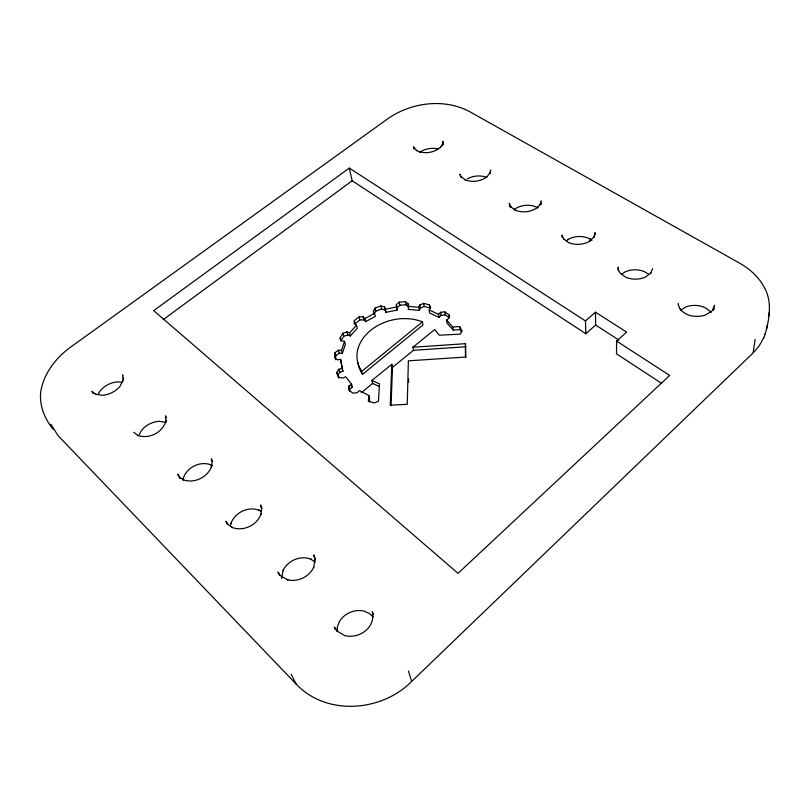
<?xml version="1.0" encoding="UTF-8"?>
<svg xmlns="http://www.w3.org/2000/svg" width="810" height="810" viewBox="0 0 810 810"><rect width="100%" height="100%" fill="white"/><g stroke="black" fill="none" stroke-linecap="round" stroke-linejoin="round"><path stroke-width="1.21" d="M392.161 367.598L413.495 350.295L412.867 347.247L465.477 343.683L465.406 357.058L408.382 360.835L407.248 404.322L390.258 405.192L391.787 364.328L371.841 380.487L372.61 383.474L379.131 386.38M465.882 357.696L465.477 343.683M616.602 341.081L669.688 375.435L458.035 573.348L153.687 310.635L349.302 168.085L352.188 180.782L585.802 333.72L585.488 320.942L595.471 312.204L626.626 332.09L616.602 341.081L616.501 353.828L661.537 383.312M618.162 270.621L618.192 267.077L618.486 270.145L620.187 273.173L625.776 277.253C632.033 279.865 639.353 279.794 645.56 277.04L650.977 272.828L650.511 273.446L652.678 268.626M281.596 578.34L283.146 570.21L282.933 570.716C287.631 560.469 300.793 554.86 311.283 559.346L310.746 559.143L315.272 562.12M408.594 305.967L408.189 303.902L405.496 301.725L399.239 302.1L396.313 304.621L397.133 310.038L386.026 312.366L384.578 307.081L380.902 305.947L375.02 308.114L373.4 311.202L375.435 316.275L365.745 321.631L364.996 318.573L363.163 316.842L359.012 316.933L354.304 320.598L354.233 323.818L356.511 325.215L357.301 328.263L350.396 335.937L347.763 334.935L343.724 336.272L340.899 340.959L340.058 337.932L342.893 333.234L346.943 331.908L349.596 332.91L350.396 335.937M408.544 382.482L408.645 378.766M391.068 405.688L392.475 367.355L391.787 364.328M765.075 334.388C769.439 319.039 772.598 301.158 763.85 286.639C758.312 276.433 749.25 268.586 739.226 262.926L468.96 111.253C443.718 98.233 411.541 102.465 388.506 118.26L70.774 347.024C57.783 356.42 46.838 369.451 42.282 385.013C37.311 400.525 43.133 417.049 53.146 429.249M490.576 170.859L490.637 169.999L489.959 173.35L490.293 172.611L486.476 177.299C480.249 175.031 473.07 175.648 467.299 178.899M408.189 303.902L408.382 309.369L419.377 310.392L418.79 307.304L419.793 304.975L423.64 303.375L429.401 304.864L430.728 307.79L429.158 309.987L429.715 313.075L439.06 317.368L438.524 314.26L440.579 312.285L444.832 311.87L449.267 315.05L448.993 318.31L446.502 320.001L447.009 323.089L453.286 330.095L460.151 329.66L461.599 332.333M340.058 337.932L341.577 340.818L344.523 341.364L341.486 350.315L338.357 350.244L335.006 352.674L334.51 357.736L337.456 359.842L340.645 359.427L342.063 368.347L338.934 369.259L336.798 372.478L338.833 377.156L342.792 378.118L345.748 376.741L351.58 384.254L348.928 386.056L348.411 389.6L352.745 393.133L357.139 392.739L359.377 390.592L368.844 395.452L368.358 401.193L374.362 402.975L378.472 401.223L379.475 383.869L371.841 380.487M369.34 401.871L369.623 398.419L368.844 395.452M335.472 359.731L335.867 355.681L335.006 352.674M713.924 309.926L714.42 305.188L712.456 310.351L713.003 309.754L710.886 312.083L711.382 311.536L704.892 315.292C695.294 317.803 685.058 316.204 679.398 308.013L679.813 308.65L678.284 304.58M349.424 391.392L349.768 389.033L348.928 386.056M753.199 352.38L755.133 339.441M766.513 329.478L767.192 325.306M768.599 316.406L769.277 312.214M182.939 479.307L182.776 479.996C185.692 467.755 199.473 460.586 211.116 464.839L210.509 464.555L212.645 465.679M230.455 525.67L231.032 523.108L230.85 523.716C234.556 512.548 248.366 505.875 259.342 510.351L258.775 510.097L261.033 511.302M335.867 355.681L339.208 353.251L342.326 353.332L345.343 344.392L344.523 341.364M50.908 424.278L57.996 435.557L296.521 684.46C326.916 716.263 381.753 711.656 411.622 681.504L752.925 353.119L759.051 346.083L763.81 337.618M763.506 338.408L765.379 333.588M419.377 310.392L420.37 308.063L419.793 304.975M139.29 434.545C142.55 426.728 150.376 422.142 159.145 421.271L166.202 422.476M98.101 394.44L100.43 390.592C104.682 385.56 111.01 382.36 117.582 381.885L122.077 382.249M375.02 308.114L375.739 311.182L374.119 314.26L373.4 311.202M338.884 378.27L337.669 375.465L339.795 372.246L342.913 371.344L340.645 359.427M349.596 332.91L356.511 325.215M439.06 317.368L441.106 315.384L445.338 314.979L448.882 317.52M585.802 333.72L595.654 325.043L595.471 312.204M486.476 177.299L486.901 176.924C480.775 181.44 472.281 182.594 465.183 179.84L465.679 180.083L460.819 176.57L461.315 177.188L459.817 174.14L460.07 174.96M396.961 307.699L399.887 305.188L406.114 304.813L408.797 306.99M362.617 374.281L423.002 324.942L422.425 321.864L420.846 321.256A43.355 33.311 -12.3 0 0 370.697 330.328A43.355 33.311 -12.3 0 0 360.936 369.978L362.617 374.281L361.736 372.985A43.224 33.281 -12.3 0 1 357.99 362.738M361.837 371.284L422.425 321.864M361.149 392.769L372.782 383.332M412.867 347.247L434.717 329.548L439.324 335.218L460.222 334.145L462.105 331.017L459.675 326.562L452.79 327.007L446.502 320.001M365.745 321.631L363.923 319.899L359.782 319.99L355.094 323.656L354.304 320.598M680.592 310.098L686.921 306.474C695.486 304.185 704.447 305.492 710.329 311.647M514.441 209.344L513.975 209.689C520.698 204.606 530.499 203.756 537.901 207.866M621.523 274.276L625.239 271.836C631.243 269.183 638.31 269.123 644.375 271.623L648.263 273.983M163.205 319.636L352.188 180.782M566.251 240.762L568.154 239.395L567.719 239.669C574.573 235.639 583.605 235.356 590.561 239.294L590.065 239.041L591.918 240.347M349.768 389.033L352.411 387.241L351.58 384.254M419.6 152.422C424.825 148.696 431.7 147.45 437.916 148.949M364.996 318.573L374.716 313.207M420.37 308.063L424.217 306.484L429.958 307.962L429.401 304.864M375.739 311.182L381.601 309.025L385.266 310.149L386.026 312.366M385.337 309.298L396.485 306.96L396.313 304.621M413.495 350.295L465.932 346.761M407.764 306.281L418.79 307.304M429.158 309.987L438.524 314.26M595.654 325.043L618.982 340.099M349.302 168.085L585.488 320.942M373.035 616.805L369.451 613.534L364.48 611.226C355.084 608.685 344.493 613.16 339.491 621.452L337.426 626.656L337 631.537M133.772 432.267L138.368 435.719L137.69 435.405C149.232 439.425 162.901 432.51 166.03 420.653L165.888 421.382L165.503 415.773L166.536 417.869M350.953 385.358L352.411 387.241M93.069 393.468L91.895 391.382L96.147 394.531L95.459 394.197L102.313 395.31C109.107 394.814 115.658 391.513 120.032 386.289L123.059 380.173L122.958 380.913L123.343 377.997L123.241 378.796L122.563 374.868L122.806 375.698M179.962 478.659L177.653 474.174L180.195 477.91L179.678 477.292L183.698 479.945L183.05 479.662C193.924 483.934 207.522 477.475 211.521 466.6L211.359 467.248L212.119 462.429L211.309 458.774L212.372 461.042M291.185 674.203L296.065 683.984M227.509 524.556L225.909 521.255L228.207 524.678L232.49 527.543L231.873 527.31C243.162 532.008 257.519 525.103 261.205 513.52L260.992 514.148L261.62 508.994L260.577 505.015L262.025 508.356M279.42 575.262L277.982 572.062L280.584 575.819L287.894 579.909L287.388 579.747C297.746 582.441 309.481 576.73 313.845 566.98L313.602 567.506L315.029 559.244L315.12 559.983L313.713 554.89L315.414 559.234M335.249 629.329L334.338 627.041L337.284 631.192L344.635 635.546C358.759 639.201 374.362 628.428 372.823 613.615L372.853 614.334L372.266 611.51L373.056 613.838M408.442 671.055L411.561 681.007M336.798 372.478L337.669 375.465M338.934 369.259L339.795 372.246M342.063 368.347L342.913 371.344M338.357 350.244L339.208 353.251M341.486 350.315L342.326 353.332M342.893 333.234L343.724 336.272M346.943 331.908L347.763 334.935M359.012 316.933L359.782 319.99M363.163 316.842L363.923 319.899M380.902 305.947L381.601 309.025M384.578 307.081L385.266 310.149M396.485 306.96L397.133 310.038M399.239 302.1L399.887 305.188M405.496 301.725L406.114 304.813M423.64 303.375L424.217 306.484M440.579 312.285L441.106 315.384M413.94 149.121L413.556 146.792L414.042 148.27L413.758 147.471L416.836 150.64L416.239 150.336C423.984 154.528 434.362 152.887 440.792 146.985L440.346 147.44L442.594 144.352L442.3 145.081L442.888 141.223L443.384 144.727M444.832 311.87L445.338 314.979M449.267 315.05L449.601 317.115M452.79 327.007L453.286 330.095M459.675 326.562L460.151 329.66M509.622 206.722L509.298 203.199L511.009 207.319L510.543 206.712L515.747 210.448L515.271 210.215C522.602 213.131 531.471 212.068 537.769 207.259L537.273 207.623L540.169 204.444L539.794 205.122L541.141 200.758L541.363 204.302M678.304 303.345L678.405 305.421M562.069 237.391L561.958 235.032L563.993 239.456L563.547 238.849L568.691 242.625C575.515 245.4 583.635 244.853 589.974 241.086L589.498 241.36L594.327 236.611L593.902 237.29L595.036 232.622L595.077 234.991"/></g></svg>
